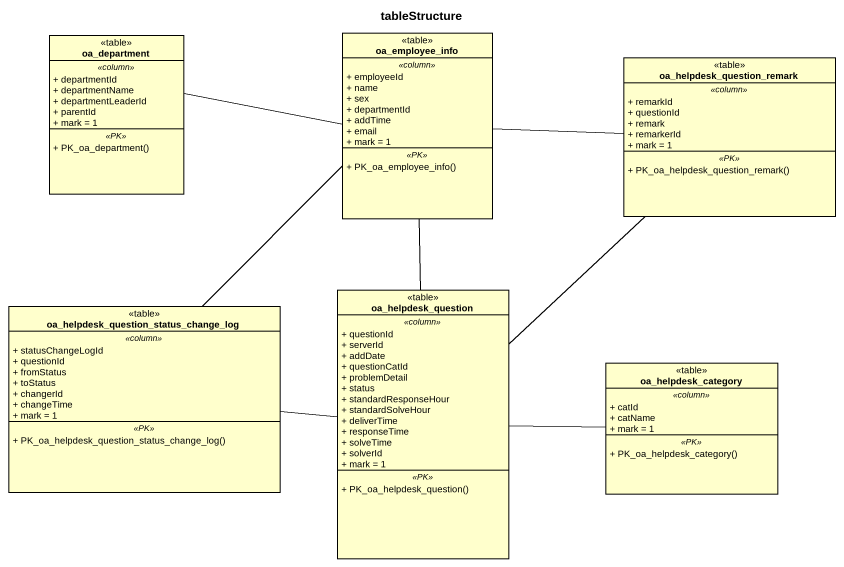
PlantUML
@startuml
title tableStructure
hide circle
hide empty members
skinparam classAttributeIconSize 0
class oa_department <<table>> {
  .. <<column>> ..
  + departmentId
  + departmentName
  + departmentLeaderId
  + parentId
  + mark = 1
  .. <<PK>> ..
  + PK_oa_department()
}
class oa_employee_info <<table>> {
  .. <<column>> ..
  + employeeId
  + name
  + sex
  + departmentId
  + addTime
  + email
  + mark = 1
  .. <<PK>> ..
  + PK_oa_employee_info()
}
class oa_helpdesk_question_remark <<table>> {
  .. <<column>> ..
  + remarkId
  + questionId
  + remark
  + remarkerId
  + mark = 1
  .. <<PK>> ..
  + PK_oa_helpdesk_question_remark()
}
class oa_helpdesk_question <<table>> {
  .. <<column>> ..
  + questionId
  + serverId
  + addDate
  + questionCatId
  + problemDetail
  + status
  + standardResponseHour
  + standardSolveHour
  + deliverTime
  + responseTime
  + solveTime
  + solverId
  + mark = 1
  .. <<PK>> ..
  + PK_oa_helpdesk_question()
}
class "oa_helpdesk_question_status_change_log" as oa_helpdesk_question_status <<table>> {
  .. <<column>> ..
  + statusChangeLogId
  + questionId
  + fromStatus
  + toStatus
  + changerId
  + changeTime
  + mark = 1
  .. <<PK>> ..
  + PK_oa_helpdesk_question_status_change_log()
}
class oa_helpdesk_category <<table>> {
  .. <<column>> ..
  + catId
  + catName
  + mark = 1
  .. <<PK>> ..
  + PK_oa_helpdesk_category()
}
oa_employee_info -left- oa_department
oa_employee_info -right- oa_helpdesk_question_remark
oa_helpdesk_question -up- oa_employee_info
oa_helpdesk_question -up- oa_helpdesk_question_remark
oa_helpdesk_question -left- oa_helpdesk_question_status
oa_helpdesk_question_status -up- oa_employee_info
oa_helpdesk_category -left- oa_helpdesk_question
@enduml
